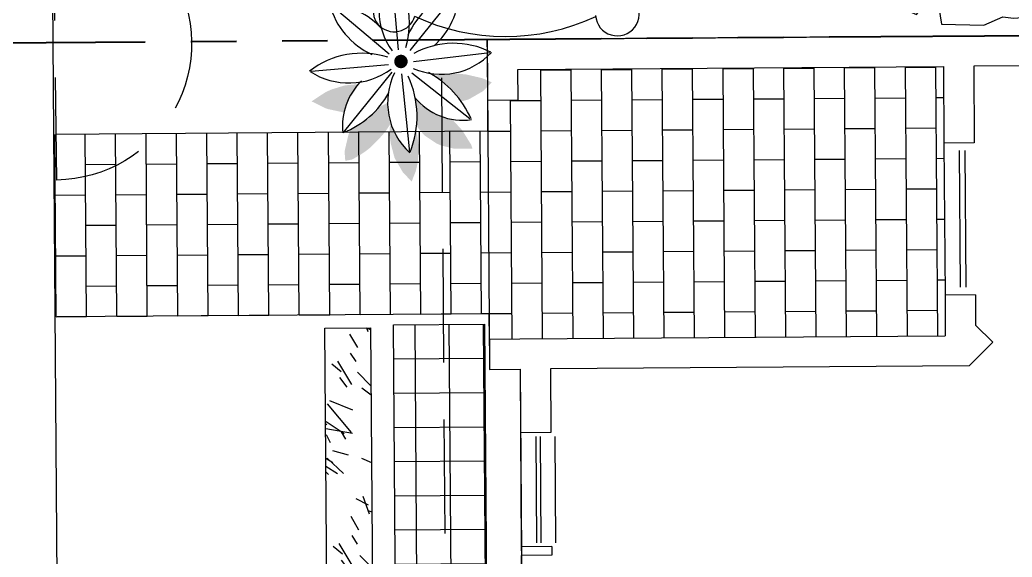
# Model space of a CAD drawing. Header units: feet. Extents: x 919634 to 928945, y 707022 to 708026.
# Drawn here: x 920625.09 to 920646.86, y 707433.3 to 707445.08 of the extents above; entities that cross this region are included whole.
import ezdxf

# ---------------------------------------------------------------- set-up
doc = ezdxf.new("R2010")
doc.units = ezdxf.units.FT
doc.header["$LTSCALE"] = 20
doc.header["$MEASUREMENT"] = 0
for name, pattern in [('HIDDEN2', [0.1875, 0.125, -0.0625]), ('Site Plan$0$HIDDEN2', [0.1875, 0.125, -0.0625]), ('Site Plan$0$PHANTOM2', [1.25, 0.625, -0.125, 0.125, -0.125, 0.125, -0.125])]:
    doc.linetypes.add(name, pattern=pattern)
for name, color, linetype in [('-u-site-utility clear zone', 252, 'HIDDEN2'), ('-u-site-xref', 7, 'Continuous'), ('LK-TREE-050M', 2, 'Continuous'), ('LK-TREE-TRNK', 32, 'Continuous'), ('LP-ANNO-LABL-SHRB', 2, 'Continuous'), ('LP-TREE', 15, 'Continuous'), ('Site Plan$0$-u-site-bldg_interior', 252, 'Continuous'), ('Site Plan$0$SP-BLDG-ROOF ABOVE', 4, 'Site Plan$0$HIDDEN2'), ('Site Plan$0$SP-LOT PAVERS', 254, 'Continuous'), ('x-Villa6-LP Block$0$L-002', 253, 'Continuous'), ('x-Villa6-LP Block$0$LK-SHRB-013M', 253, 'Continuous'), ('x-Villa6-LP Block$0$LK-SHRB-025M', 253, 'Continuous'), ('x-Villa6-LP Block$0$LK-SHRB-035M', 253, 'Continuous'), ('x-Villa6-LP Block$0$LK-SHRB-TRNK', 253, 'Continuous'), ('x-Villa6-LP Block$0$LP-PATT-SHAR', 253, 'Continuous'), ('x-Villa6-LP Block$0$LP-SHAR-BRDR-CONT', 253, 'Continuous'), ('x-Villa6-LP Block$0$LP-SHRB', 253, 'Continuous')]:
    doc.layers.add(name, color=color, linetype=linetype)
for name, color, linetype, lineweight in [('Site Plan$0$SP-LOT LINES', 252, 'Site Plan$0$PHANTOM2', 40), ('Site Plan$0$SP-SIDEWALK', 2, 'Continuous', 25), ('SP-BUILDING-FOOTPRINT', 1, 'Continuous', 25)]:
    doc.layers.add(name, color=color, linetype=linetype, lineweight=lineweight)
doc.layers.add('x-Villa6-LP Block$0$LK-SHRB-SHAD', color=253, linetype='Continuous', plot=False)
doc.layers.get('-u-site-xref').off()

# ---------------------------------------------------------------- blocks, each defined once
blk = doc.blocks.new('Site Plan')
at = {"layer": 'Site Plan$0$SP-LOT PAVERS'}
h = blk.add_hatch(dxfattribs=at)
h.set_pattern_fill('AR-B816', color=256, scale=0.0833333333333333, angle=-89.58549052181249)
h.set_pattern_definition([(270.4145094781874, (920625.8588931684, 707442.5710796206), (0.6666492204798993, 0.004822994711523405), []), (0.4145094781875018, (920625.8588931684, 707442.5710796206), (0.6618262257683755, 0.6714722151914221), [0.6666666666666664, -0.6666666666666664])])
h.paths.add_polyline_path([(920635.3875905932, 707438.6377405284), (920635.3916119996, 707438.0818893267), (920645.3913191445, 707438.154234009), (920645.3485932038, 707444.0599454475), (920636.0155351209, 707443.9924457115), (920636.0203581149, 707443.3257964904), (920635.3537088948, 707443.3209734963), (920635.3586526243, 707442.6376359555), (920625.8588931684, 707442.5710796209), (920625.8878311375, 707438.5711841934)])
at = {"layer": 'Site Plan$0$-u-site-bldg_interior'}
for p, q in [((920635.3440629202, 707444.6542698762, -2.694758769392709e-07), (920678.8429250347, 707444.9689702846, -2.694758769392709e-07)), ((920635.3464744027, 707444.3209473268, -2.694758769392709e-07), (920635.3440629172, 707444.6542702954, -2.694758769392709e-07)), ((920635.3537088948, 707443.3209734961, -2.694758769392709e-07), (920635.3464744027, 707444.3209473268, -2.694758769392709e-07)), ((920678.1810987941, 707444.2975001135, -2.694758769392709e-07), (920646.0152422662, 707444.0647903148, -2.694758769392709e-07)), ((920636.0155351205, 707443.9924457114, -2.694758769392709e-07), (920638.0988139345, 707444.0075175698, -2.694758769392709e-07)), ((920636.0203581152, 707443.3257964908, -2.694758769392709e-07), (920636.0155351205, 707443.9924457114, -2.694758769392709e-07)), ((920638.0988139345, 707444.0075175698, -2.694758769392709e-07), (920645.3485932038, 707444.0599454477, -2.694758769392709e-07)), ((920645.3485982921, 707444.0599454846, -2.694758769392709e-07), (920645.360743876, 707442.3804420361, -2.694758769392709e-07)), ((920646.0152422623, 707444.0647903146, -2.694758769392709e-07), (920646.0273930965, 707442.3852650308, -2.694758769392709e-07)), ((920635.3537088948, 707443.3209734961, -2.694758769392709e-07), (920636.0203581152, 707443.3257964908, -2.694758769392709e-07)), ((920646.0273930965, 707442.3852650308, -2.694758769392709e-07), (920645.360743876, 707442.3804420361, -2.694758769392709e-07)), ((920645.360743876, 707442.3804420361, -2.694758769392709e-07), (920645.3848588495, 707439.0471959338, -2.694758769392709e-07)), ((920645.6952742349, 707442.2161912284, -2.694758769392709e-07), (920645.7169777111, 707439.2162697362, -2.694758769392709e-07)), ((920645.8202709637, 707442.2170955399, -2.694758769392709e-07), (920645.8419744399, 707439.2171740477, -2.694758769392709e-07)), ((920646.0515080701, 707439.0520189283, -2.694758769392709e-07), (920645.3848588495, 707439.0471959338, -2.694758769392709e-07)), ((920645.3848588495, 707439.0471959338, -2.694758769392709e-07), (920645.3913191445, 707438.1542340087, -2.694758769392709e-07)), ((920646.0515080701, 707439.0520189283, -2.694758769392709e-07), (920646.0563245532, 707438.386269758, -2.694758769392709e-07)), ((920646.0563245532, 707438.386269758, -2.694758769392709e-07), (920646.4330910469, 707438.0149156782, -2.694758769392709e-07)), ((920635.3916119995, 707438.0818893268, -2.694758769392709e-07), (920636.05826122, 707438.0867123215, -2.694758769392709e-07)), ((920635.3916119995, 707438.0818893268, -2.694758769392709e-07), (920635.3964349943, 707437.4152401031, -2.694758769392709e-07)), ((920636.0582612201, 707438.0867123082, -2.694758769392709e-07), (920645.3913191445, 707438.1542340087, -2.694758769392709e-07)), ((920645.9170499581, 707437.4913533903, -2.694758769392709e-07), (920646.4330910469, 707438.0149156782, -2.694758769392709e-07)), ((920635.3964349943, 707437.4152401031, -2.694758769392709e-07), (920636.0630842147, 707437.4200630978, -2.694758769392709e-07)), ((920636.0630842147, 707437.4200630978, -2.694758769392709e-07), (920636.0731870561, 707436.0236171697, -2.694758769392709e-07)), ((920645.9170499581, 707437.4913533903, -2.694758769392709e-07), (920636.7297334564, 707437.4248860825, -2.694758769392709e-07)), ((920636.7297334564, 707437.4248860825, -2.694758769392709e-07), (920636.7398362765, 707436.0284401644, -2.694758769392709e-07)), ((920636.7398362765, 707436.0284401644, -2.694758769392709e-07), (920636.0731870561, 707436.0236171697, -2.694758769392709e-07)), ((920636.0731870561, 707436.0236171697, -2.694758769392709e-07), (920636.0912732863, 707433.5236825929, -2.694758769392709e-07)), ((920636.4106789809, 707435.9427233019, -2.694758769392709e-07), (920636.4275594624, 707433.6094510304, -2.694758769392709e-07)), ((920636.5032552087, 707435.9433930615, -2.694758769392709e-07), (920636.5201356902, 707433.61012079, -2.694758769392709e-07)), ((920636.8237703034, 707435.945711886, -2.694758769392709e-07), (920636.8406507849, 707433.6124396145, -2.694758769392709e-07)), ((920636.7579224777, 707433.5285055874, -2.694758769392709e-07), (920636.0912732863, 707433.5236825929, -2.694758769392709e-07)), ((920636.0912732863, 707433.5236825929, -2.694758769392709e-07), (920636.0926297535, 707433.3361874996, -2.694758769392709e-07)), ((920636.7579224777, 707433.5285055874, -2.694758769392709e-07), (920636.7592789449, 707433.341010494, -2.694758769392709e-07)), ((920636.7592789449, 707433.341010494, -2.694758769392709e-07), (920636.0926297535, 707433.3361874996, -2.694758769392709e-07)), ((920636.1107159837, 707430.8362529228, -2.694758769392709e-07), (920636.0926297535, 707433.3361874996, -2.694758769392709e-07))]:
    blk.add_line(p, q, dxfattribs=at)
at = {"layer": 'Site Plan$0$SP-BLDG-ROOF ABOVE'}
for p, q in [((920634.3421949538, 707444.6470222486, -2.694758769392709e-07), (920635.3421687887, 707444.6542561728, -2.694758769392709e-07)), ((920634.4748272976, 707426.3141701784, -2.694758769392709e-07), (920634.3421949538, 707444.6470222486, -2.694758769392709e-07))]:
    blk.add_line(p, q, dxfattribs=at)
at = {"layer": 'Site Plan$0$SP-LOT LINES', "ltscale": 0.4}
blk.add_line((920602.8441244955, 707444.4191431763, 3.660344581578054e-07), (920692.8425643326, 707445.0702532144, 7.742324584120819e-07), dxfattribs=at)
at = {"layer": 'Site Plan$0$SP-SIDEWALK'}
for p, q in [((920626.7983530572, 707313.4237357466), (920625.7939431713, 707448.1500423162)), ((920635.3586526233, 707442.6376360831, -2.694758769392709e-07), (920635.3537088948, 707443.3209734961, -2.694758769392709e-07)), ((920635.3591097374, 707442.6376391583, -2.694758769392709e-07), (920625.8832885444, 707442.5712503504, -2.694758769392709e-07)), ((920635.3871334796, 707438.6377373259, -2.694758769392709e-07), (920625.911312286, 707438.571348518, -2.694758769392709e-07)), ((920635.3916119995, 707438.0818893268, -2.694758769392709e-07), (920635.3875905924, 707438.637740633, -2.694758769392709e-07))]:
    blk.add_line(p, q, dxfattribs=at)
blk = doc.blocks.new('x-Villa6-LP Block$0$SHRUB-TROP-045')
at = {"layer": 'x-Villa6-LP Block$0$LK-SHRB-SHAD'}
h = blk.add_hatch(color=256, dxfattribs=at)
h.paths.add_polyline_path([(0.1215167453093784, 0.5043569362082501), (0.1203003878797375, 0.5056175867822681), (0.09665566838219775, 0.4529033299489846), (0.07482977683545755, 0.3620166802364615), (0.06790325681754439, 0.289331893911708, -0.03911058449450702), (0.07307008214392852, 0.2296074002583559, 0.02457280706967432), (0.08219380524876385, 0.185146694886452, -0.04738378601124061), (0.1475058920860306, 0.266891483077643), (0.147866450044134, 0.2673519195175267)])
h.paths.add_polyline_path([(0.169408654825574, 0.454721062943257), (0.1215167453093784, 0.504356936208243), (0.147866450044134, 0.2673519195175302), (0.1494015802639552, 0.2693122975296696), (0.1551119177809284, 0.2746016286515598, -0.01763492411321065), (0.1837357045316566, 0.301115067767352), (0.2239733946581168, 0.3383861513112016), (0.2167363405818179, 0.367317010207632, 0.008915204495963938), (0.2118357350416034, 0.3800942290321565)])
h.paths.add_polyline_path([(0.487702975998161, 0.3903080836046975), (0.487702975998161, 0.394735874132973), (0.4658770734857711, 0.3874649421559688), (0.3858487862049174, 0.3383861513111981), (0.3276464014364819, 0.2856718944779288), (0.3203711005990186, 0.256588166569923), (0.3135346643655907, 0.2391967668745067, -0.06161275381162902), (0.2783707526661914, 0.1629525964922394), (0.2676251887172612, 0.1420709879321258), (0.2481576962204741, 0.1215343010017058, -0.02671850814648192), (0.2230315264653342, 0.09502815070492332), (0.2077814663285551, 0.07894052613023561, -0.01703608183544385), (0.2436792109799626, 0.084164228700363)])
h.paths.add_polyline_path([(0.487702975998161, 0.2911250934606748), (0.487702975998161, 0.3903080836046975), (0.2436792109799626, 0.084164228700363, -0.04874061055287343), (0.3472404282249357, 0.08551359662647329), (0.3549287768355782, 0.0857212651103545), (0.3712981954956405, 0.09299219708735862), (0.4061783365263807, 0.1215133686049796, 0.01122327890789776), (0.4163136541991719, 0.133042258455415), (0.4548014990487843, 0.1894572167182211, 0.02485514037877812), (0.4695499201874185, 0.2200683205129472)], flags=17)
h.paths.add_polyline_path([(0.6134260903216386, 0.07727006057882235, 0.02806268194683576), (0.5551192936893017, 0.09021108450845716), (0.4767900192591412, 0.09662766307585713), (0.3752902992444689, 0.08239063724041884, -0.04876374819254942), (0.4760652145592701, 0.05828044806780497), (0.5149853404316076, 0.04936660522533387), (0.5036778280655199, 0.03968026848709982, -0.0003316592131866384), (0.5033291935448574, 0.03931947804622737), (0.6687318177812784, 0.05516104897568042)])
h.paths.add_polyline_path([(0.6695854421066088, 0.05481980420809052), (0.6687318177812784, 0.05516104897568042), (0.5033291935448574, 0.03931947804622737, -0.04713572461330539), (0.449266818973598, -0.006929749637887284), (0.4385947090523246, -0.01607178256768194), (0.4227832608894886, -0.02397276186219344, -0.03339106025449748), (0.3776489759552533, -0.04652636018319001), (0.3731170234464116, -0.0487909764642005), (0.3694155885737445, -0.04986180128573992, -0.01840195520888438), (0.3431471224392908, -0.05904649493855274, -0.003729895715891502), (0.3496757914919613, -0.0629544126426076, 0.03774485202328312), (0.4066114084745465, -0.06599545446243127), (0.458601772648322, -0.05969737442969958), (0.5368112429440117, -0.03970231149294889), (0.6168395192592016, 0.005741013363316227)])
h.paths.add_polyline_path([(0.4752278002650314, -0.1708355280926526), (0.4276817632789545, -0.1233180292284288), (0.3984542914724898, -0.09668544753491304, 0.0290957953148948), (0.3496757914919613, -0.0629544126426076, -0.00877288542749939), (0.3365476293127472, -0.06101913044372864, -0.04622488633375078), (0.2680127279270152, -0.07412606936235377), (0.549527330050779, -0.3050129754724722), (0.5439849952152827, -0.2773179172706115, 0.06237489288077321)])
h.paths.add_polyline_path([(0.2680127279270152, -0.07412606936235377, -0.02604137665471236), (0.2286846779986433, -0.07587764057170787, -0.03077215018051943), (0.2509343324112194, -0.1190119937563736), (0.2621687158305974, -0.1269534952169842), (0.2906960867436652, -0.1604949630337025, -0.00946911951601116), (0.3036019609618421, -0.1748657612840212), (0.3294652293872531, -0.2032982809755062), (0.3405635175491568, -0.2231707782067112, -0.03350516339593127), (0.3748712190113679, -0.2821989651412089), (0.4076746887173215, -0.2960026636822981), (0.4974884404941804, -0.3175450265193902, 0.001550993005146463), (0.4997085410075215, -0.3177401517850953), (0.5513618336533028, -0.3141799936248084), (0.549527330050779, -0.3050129754724615)])
h.paths.add_polyline_path([(0.281812054640767, -0.3194512875802751, -0.01558616395823627), (0.2601744932790808, -0.3136926936371331), (0.2530745870423488, -0.3123622606305467), (0.2478684001974898, -0.3097607295966363, -0.101848136993207), (0.1229119572716257, -0.2365062753097469), (0.1257568607664155, -0.2578302708029518), (0.1312133336531218, -0.3141799936248084), (0.151449313666248, -0.3829410163782221, 0.02278777222029971), (0.1690117303997312, -0.423126655075837), (0.2185169217714247, -0.4995887590383781), (0.2566795465100853, -0.4233093183234224, 0.009030372847727874), (0.2616864238129892, -0.4099622412926642)])
at = {"layer": 'x-Villa6-LP Block$0$LK-SHRB-013M'}
for p, q in [((-0.04521264860298402, 0.4947111888167655), (0.002076790392081307, 0.06936166816209877)), ((0.3221899285497898, 0.3820117431732193), (0.0657356590128586, 0.06027300319084361)), ((-0.3871516892731108, 0.3165733553801964), (-0.06158206726306048, 0.04936660522534098)), ((0.5058912226090087, 0.04573113923683891), (0.0693733039487654, 0.003923280369072302)), ((-0.5017376418248602, -0.05060870945844798), (-0.06521972316460278, -0.01425404957343446)), ((0.3931240980080446, -0.3232686585960565), (0.05846035817538109, -0.04879097646419694)), ((-0.3198551757164125, -0.3905247793833304), (-0.04339382065221287, -0.06515057341245623)), ((0.04936622938714663, -0.5014064920326256), (0.01662739206700792, -0.06878603940095473))]:
    blk.add_line(p, q, dxfattribs=at)
at = {"layer": 'x-Villa6-LP Block$0$LK-SHRB-025M'}
for centre, radius, start, end in [((0.5451724324242804, -0.1177981326447899), 0.5532854396685946, 113.6603929013798, 150.8006240538955), ((-0.01224134544075639, 0.3432141848778336), 0.3419789932341151, 308.2709197530111, 7.916879420484095), ((-0.3815419807453679, -0.06187560180722684), 0.3841396636401886, 39.34465986368666, 91.45496107800469), ((0.04210874704877199, 0.4504920083477231), 0.4516916652489914, 196.9518974586183, 245.6194607626367), ((0.1065289794307773, -0.4235060134442534), 0.4305509138050944, 131.8394178315768, 176.2882863749757), ((-0.08222916647268619, -0.5083856674715861), 0.5100011634504026, 21.18159697401638, 59.73613060439472), ((-0.4263544192464508, 0.01700031444270067), 0.4248807598735617, 284.5280451219058, 335.1219479017915), ((0.3633379174516875, 0.03040730845384232), 0.3592318242110866, 224.4220481959246, 275.0012963446909)]:
    blk.add_arc(centre, radius, start, end, dxfattribs=at)
at = {"layer": 'x-Villa6-LP Block$0$LK-SHRB-035M'}
for centre, radius, start, end in [((0.3629830984669695, 0.2903436567445006), 0.4620411458082892, 152.7959366365129, 208.2317824799104), ((-0.3106961840859412, 0.2264931394360303), 0.3837789021252797, 335.6581287532791, 46.50173489216453), ((0.3023645459118427, -0.4450846519260807), 0.5324925785214418, 67.5269908588721, 114.3920613212142), ((-0.2174175365653213, -0.4195929794682272), 0.4681452261535458, 72.61073509454098, 128.0352027105521), ((0.2315448354218574, 0.3022955898139337), 0.3781840460421287, 243.3987376485649, 317.242999875376), ((-0.2828635325053028, 0.2693300553339064), 0.3894860243163909, 235.6643069879837, 305.1074770159431), ((-0.2770041960257856, -0.2878356535625635), 0.394680609157847, 326.2885753531619, 36.14852901844077), ((0.4341578652229146, -0.2202609093254111), 0.4813819832427439, 162.1670396703205, 217.0353751854606)]:
    blk.add_arc(centre, radius, start, end, dxfattribs=at)
at = {"layer": 'x-Villa6-LP Block$0$LK-SHRB-TRNK', "const_width": 0.0375}
blk.add_lwpolyline([(-0.01874999999999716, -7.105427357601002e-15, 1), (0.01874999999999716, -7.105427357601002e-15, 1)], format="xyb", close=True, dxfattribs=at)
blk = doc.blocks.new('x-Villa6-LP Block', base_point=(60.56777102686465, 154.948772139498, 6.35512269888012e-07))
at = {"layer": 'x-Villa6-LP Block$0$LP-PATT-SHAR'}
h = blk.add_hatch(dxfattribs=at)
h.set_pattern_fill('ANSI37', color=256, scale=6, angle=45)
h.set_pattern_definition([(90, (66.81860339548439, 162.3670482701855), (-0.7500000000000001, -8.673617379884035e-19), []), (180, (66.81860339548439, 162.3670482701855), (-5.464378949326942e-17, -0.75), [])])
h.paths.add_polyline_path([(66.81860339536797, 162.3678366929526), (66.8207992251264, 164.3678366929526), (82.18420799670275, 164.3670482701855), (82.18420799670275, 162.3670482701855)])
h = blk.add_hatch(dxfattribs=at)
h.set_pattern_fill('LAFX-C235-MULCH', color=256, scale=4, pattern_type=2)
h.set_pattern_definition([(4.23639479906, (922375.614484788, 708259.5411276674), (-55.99999999996308, -3.999999999998226), [0.196788, -108.099101158]), (11.88865803960001, (922378.0421647881, 708261.5690476677), (-19.99999999998795, -3.999999999987125), [0.2822600000000001, -77.38369009040001]), (18.75865034779998, (922374.451488788, 708261.0893276675), (-12.00135249324568, -3.99594023142041), [0.40684, -210.8370881116]), (26.56505117709998, (922374.625936788, 708259.9118076673), (3.99999999999884, 4.000000000001912), [0.195036, -8.74923497568]), (29.29136217100001, (922374.545964788, 708260.5369676674), (-99.99999999996487, -56.00000000001631), [0.34172, -187.7008469828]), (30.57922687249996, (922378.194804788, 708262.3541676673), (-67.99999999995879, -39.99999999999294), [0.18574, -102.0297179592]), (30.96375653209998, (922377.3080447881, 708260.3043276673), (-7.999999999990194, -3.99999999999663), [0.5933599999999999, -22.7304477954]), (31.6075022462, (922378.049444788, 708261.1547276675), (-20.00000000002493, -11.9999999999917), [0.2219, -60.8354494424]), (33.69006752600001, (922376.6175247881, 708258.5743876674), (-7.999999999996396, -3.999999999999507), [0.262072, -14.16013209604]), (34.69515353119998, (922377.039124788, 708262.1578076674), (-11.99999999999839, -7.999999999988334), [0.3447799999999999, -62.90077335639998]), (35.18874313199998, (922376.050564788, 708258.1746116673), (-107.9704025626283, -76.04204212472915), [0.69372, -214.6014234584]), (35.7538872544, (922377.7732447879, 708259.9190876674), (-28.00000000002642, -19.99999999999163), [0.44784, -122.7755438572]), (36.41637851989999, (922375.2946447879, 708259.7010076673), (-76.01414970793456, -55.98079174272708), [0.5509599999999999, -208.255153236]), (36.86989764579999, (922374.7640391879, 708261.7507676672), (-12.00000000000615, -7.999999999990781), [0.145372, -19.85462805224]), (37.1847064532, (922374.836724788, 708261.2201676675), (-15.99999999999958, -11.99999999998536), [0.26458, -145.3376168468]), (38.99099404249998, (922376.2686447881, 708260.4569676676), (-20.0000000000038, -15.99999999999983), [0.1963880000000001, -107.877662002]), (39.61068823999997, (922375.9270047881, 708261.5908476674), (-91.99999999997937, -75.99999999991098), [0.82084, -149.7514050452]), (40.50284838529998, (922377.6932847879, 708261.2710476675), (-135.9659065597899, -116.0399597267622), [0.45884, -215.1704678476]), (41.34777721970001, (922374.844004788, 708260.7041676674), (-31.99999999991817, -27.9999999999343), [0.24204, -132.9645501448]), (42.58049078329999, (922378.1294047879, 708258.6107276675), (-47.99999999992922, -43.99999999986755), [0.365244, -200.632269924]), (42.84703721089998, (922375.265564788, 708260.9294076673), (-107.9619766122515, -100.0410496043131), [0.68404, -222.9227381596]), (43.3634229584, (922376.1886847881, 708261.2855676677), (-68.00000000007915, -64.00000000011225), [0.359924, -98.67542319200001]), (43.95837332399998, (922376.472164788, 708261.0457276673), (-107.9999999998423, -103.9999999998839), [0.5654399999999999, -155.023745074]), (44.02897806889997, (922375.7234847881, 708261.7943676674), (-116.0000000001742, -112.0000000000871), [0.303284, -166.5978840112]), (44.11859600339999, (922374.567804788, 708258.4871676675), (-123.9413914751457, -120.0605325627017), [0.6684, -177.5451185268]), (45.9093804492, (922377.169964788, 708260.6459276677), (120.0000000000683, 124.0000000000745), [0.32384, -177.8895149972]), (46.19348942400001, (922377.7078047879, 708260.7985676675), (88.04075343188468, 91.96100116411901), [0.49352, -132.4726452916]), (46.4943335913, (922378.456484788, 708261.9179276676), (71.96612476155346, 76.03207801210894), [0.5912799999999998, -109.7536501416]), (47.29061004259997, (922378.1948047881, 708260.4496876675), (44.00000000004976, 47.99999999998923), [0.51436, -70.252845592]), (47.29061004259997, (922374.676804788, 708261.6561676675), (44.00000000004976, 47.99999999998923), [0.1286, -70.6386294368]), (47.81555668419998, (922375.614484788, 708260.7622476673), (76.0000000000326, 84.00000000000308), [0.3139000000000001, -172.4286839816]), (48.6913859865, (922376.959164788, 708258.5016996673), (27.99999999997342, 32.00000000002454), [0.63864, -175.0884164632]), (48.945186229, (922375.229244788, 708261.7870876676), (80.00000000014167, 92.00000000004077), [0.2988080000000001, -164.139629128]), (49.28915332879996, (922375.1565247881, 708258.6834076674), (23.98960873812288, 28.00890345213219), [0.41232, -189.6192475584]), (50.5275401517, (922374.7640391879, 708260.2316076678), (35.99999999987129, 43.9999999999118), [0.6402800000000002, -87.45056517160002]), (50.59933933650001, (922377.1190447881, 708259.8245676676), (35.999999999971, 43.99999999993226), [0.2633799999999999, -144.6779873448]), (51.66665989089997, (922378.4274047881, 708259.3230476674), (59.9999999999058, 75.99999999987719), [0.398448, -218.8730720772]), (52.12501634889999, (922376.464884788, 708260.2025676674), (12.00000000000035, 15.99999999999941), [0.165748, -45.44126748160001]), (52.5238204386, (922375.556324788, 708261.5763276672), (52.00000000003288, 67.99999999994802), [0.274768, -150.9336970072]), (52.74471054639998, (922375.8252447881, 708259.1631276676), (12.00571148050184, 15.99571479635884), [0.64836, -124.9541741904]), (52.853313302, (922377.678764788, 708259.1413276676), (11.99999999998811, 15.99999999999677), [0.300924, -165.3010089128]), (52.853313302, (922374.5677887881, 708259.0904476674), (11.99999999998811, 15.99999999999677), [0.6018399999999999, -165.0000854696]), (53.42696902149997, (922376.871924788, 708261.9324876677), (80.00000000000671, 108.0000000000848), [0.280572, -154.1215008996]), (55.0079798014, (922378.2166047881, 708259.8827276673), (8.000000000000007, 11.99999999998184), [0.2661719999999998, -48.56004884799998]), (55.58163552089999, (922376.9010047881, 708260.2534476676), (51.97263882129675, 76.0187135771123), [0.4758, -169.2769596504]), (55.88552705469999, (922377.046364788, 708261.0675276675), (7.999999999982266, 11.99999999999247), [0.54432, -149.2288414084]), (56.30993247399999, (922376.3704047881, 708258.9959676677), (3.999999999999508, 7.999999999996394), [0.7338, -13.68840068556]), (56.30993247399999, (922375.4545647879, 708259.3012476674), (3.999999999999508, 7.999999999996394), [0.28828, -14.13392479544]), (56.59217541029997, (922377.9694847881, 708262.0124476674), (108.0552685508548, 163.9635902827126), [0.40924, -210.3797519764]), (57.1442780496, (922374.400608788, 708259.5629276676), (36.02656141108064, 55.98291590184689), [0.41532, -147.1516050132]), (57.99461679189999, (922375.723484788, 708258.5525796675), (11.99999999999397, 19.99999999998042), [0.4114399999999999, -37.32449366455998]), (60.708637829, (922376.791964788, 708258.2036876675), (56.00000000001633, 99.99999999996488), [0.3417, -187.7008469828]), (62.81888891449999, (922376.130524788, 708260.1880076673), (4.000000000003782, 7.999999999999432), [0.302324, -166.0707500204]), (65.17945866449996, (922377.555164788, 708261.8743276676), (23.98016984858512, 52.00914779172929), [0.64068, -237.3845405396]), (66.25050550709999, (922375.9415647881, 708258.9014876672), (27.99999999999469, 63.99999999988719), [0.397056, -108.8549478608]), (68.1985905136, (922375.9996847879, 708260.5150876675), (4.000000000010463, 11.999999999997), [0.5479999999999999, -20.99266290064]), (68.45902408149998, (922376.450364788, 708261.5326876672), (51.99999999990813, 132.0000000000264), [0.296948, -163.116638836]), (69.1022345012, (922375.1420047879, 708259.3012476674), (31.96079913338266, 84.01492319077363), [0.42792, -145.1742755116]), (69.22774531799999, (922378.3474447881, 708259.1122476676), (11.99999999996874, 31.99999999999514), [0.225444, -123.83905563]), (70.34617594189996, (922376.901004788, 708259.2140076674), (4.000000000006307, 11.99999999998665), [0.6483199999999999, -58.81594217839999]), (70.97439396239997, (922377.5333647879, 708258.7197676672), (4.000000000009033, 12.00000000000449), [0.44592, -122.2569542368]), (71.56505117709997, (922375.4182047881, 708260.1734876673), (-1.536330090923244e-12, 4.000000000002049), [0.6205999999999995, -12.02850691587999]), (72.97947438849997, (922377.446164788, 708259.2939676674), (43.99999999994676, 144.0000000000047), [0.3724759999999998, -204.6055718795999]), (74.84593194969999, (922375.425484788, 708262.0124476677), (39.99999999994553, 147.9999999999274), [0.361464, -198.555606126]), (78.69006752600002, (922375.0402447879, 708258.1019276675), (-6.269464114527779e-13, 4.000000000000169), [0.593, -19.80307453568]), (79.91940201249999, (922378.1003247881, 708259.2285676672), (11.99999999994069, 67.99999999995808), [0.6644399999999998, -182.1578872004]), (93.06648550109996, (922376.486684788, 708259.7955276674), (3.963425912546002, -76.00191612744558), [0.4076399999999998, -147.8084333903999])])
h.paths.add_polyline_path([(82.18420799670275, 161.8670482703019), (82.18420799670275, 160.8670482701855), (66.87792154110502, 160.8678366928361), (66.88124602730386, 161.8678366929526)])
at = {"layer": 'x-Villa6-LP Block$0$L-002'}
blk.add_lwpolyline([(82.18420799670275, 161.8670482703019), (82.18420799670275, 160.8670482701855), (66.87792154110502, 160.8678366928361), (66.88124602730386, 161.8678366929526)], close=True, dxfattribs=at)
at = {"layer": 'x-Villa6-LP Block$0$LP-SHAR-BRDR-CONT'}
blk.add_lwpolyline([(66.81860339536797, 162.3678366929526), (66.8207992251264, 164.3678366929526), (82.18420799670275, 164.3670482701855), (82.18420799670275, 162.3670482701855)], close=True, dxfattribs=at)
at = {"layer": 'x-Villa6-LP Block$0$LP-SHRB', "xscale": 3.937710483667111, "yscale": 3.937710483667111, "zscale": 3.319641774876093}
blk.add_blockref('x-Villa6-LP Block$0$SHRUB-TROP-045', (61.04170745424926, 162.5778579328908, 1.418051854508205e-06), dxfattribs=at)
blk = doc.blocks.new('TREE-SIMP-025')
at = {"layer": 'LK-TREE-050M'}
blk.add_lwpolyline([(-0.02506661354846074, 0.4987056809809829), (-0.03163990929277816, 0.4614792071522871), (-0.04259540219996438, 0.4592894174217932), (-0.05793309227001942, 0.4943260950652828), (-0.1017550638987927, 0.4965158880231328), (-0.1105194582245304, 0.47899754758771), (-0.1543414298532753, 0.470238378983673), (-0.1872079085748624, 0.470238378983673), (-0.2156921901335238, 0.4417710769863703), (-0.2595141617622971, 0.4286323224666404), (-0.2595141617622971, 0.3979752275114876), (-0.279234048995221, 0.3826466800339077), (-0.3011450399927753, 0.3957854345536376), (-0.3449670116215202, 0.3826466800339077), (-0.3515403073658376, 0.3541793780366049), (-0.3865978846688449, 0.3322814549128381), (-0.395362278994611, 0.3103835285617222), (-0.3997444761574798, 0.2862958124801125), (-0.3778334903431073, 0.2665876790868396), (-0.3931711804131623, 0.2468795489209228), (-0.4391842506233559, 0.2534489245671097), (-0.4610952364377283, 0.205273492403883), (-0.4523308421119907, 0.1549082640554573), (-0.4742418279263632, 0.1308205479738476), (-0.493961715159287, 0.097973663288208), (-0.5114905038107906, 0.05198802085547527), (-0.5005350109036044, 0.0169513399846295), (-0.4632863350191769, 0.0169513399846295), (-0.4589041378562797, -0.01370575174316713), (-0.5005350109036044, -0.02027513061671726), (-0.509299405229342, -0.04655263965616996), (-0.4873884194149696, -0.1275749597323923), (-0.4698596307634659, -0.1341443386059353), (-0.4632863350191769, -0.1866993566848549), (-0.4479486449490935, -0.2129768657243076), (-0.426037659134721, -0.2808604312808072), (-0.395362278994611, -0.291809392842687), (-0.3624958002730239, -0.2677216767610773), (-0.3515403073658376, -0.291809392842687), (-0.3800245889245275, -0.3312256564018767), (-0.3581136031101551, -0.3684521302305725), (-0.3230560258071478, -0.3837806777081454), (-0.2901895470855891, -0.3815908847503025), (-0.279234048995221, -0.4122479797054552), (-0.2638963589251659, -0.4450948643911019), (-0.2025455986449174, -0.4582336189108318), (-0.1324304440389028, -0.4888907138659775), (-0.1236660497131652, -0.4779417523040976), (-0.112710556805979, -0.4385254887449079), (-0.09518176815447532, -0.4429050714332519), (-0.0886084724101579, -0.4910805068238275), (-0.08641737382870929, -0.5064090543014075), (-0.00753782489695709, -0.5085988472592575), (0.0275197524060502, -0.4932702997816776), (0.04723963963897404, -0.4954600927395276), (0.1370746814779125, -0.4888907138659775), (0.1567945687108647, -0.4626132048265248), (0.1940432445952922, -0.4582336189108318), (0.2269097233168793, -0.4516642432646378), (0.2444385119683545, -0.429766316913522), (0.2356741176426169, -0.3991092251857253), (0.2488207091312518, -0.3903500533543323), (0.2838782864342306, -0.414437769435942), (0.3189358637372379, -0.3991092251857253), (0.3539934410402452, -0.3596929583991795), (0.3693311311103002, -0.3268460737135328), (0.4153442013204938, -0.2830502242386572), (0.419726398483391, -0.2655318838032272), (0.4525928772049497, -0.2480135433678043), (0.4525928772049497, -0.2151666586821577), (0.4175352999019424, -0.1998381112045848), (0.4284907928091286, -0.173560602165125), (0.4832682573450597, -0.171370809207275), (0.4986059474151432, -0.1275749597323923), (0.4898415530893772, -0.07720973461132274), (0.5117525389037496, -0.05312201530235683), (0.5007970459965634, -0.02465471653240314), (0.4986059474151432, 0.01914113294247244), (0.4613572715306873, 0.02352071885817253), (0.4569750743678185, 0.04979822789763233), (0.4986059474151432, 0.06731656833304811), (0.4810771587636395, 0.1461490954514275), (0.4657394686935561, 0.2293612084854999), (0.4460195814606323, 0.2337407944011929), (0.4087709055761763, 0.2906753983958055), (0.3824777225989351, 0.3016243599576853), (0.3715222296917489, 0.341040623516875), (0.3561845396216938, 0.360748756910148), (0.3233180609001067, 0.341040623516875), (0.3101714694115003, 0.3563691709944479), (0.3211269623186865, 0.3892160589074507), (0.2992159765043141, 0.4133037749890676), (0.2553940048755408, 0.4330119051549772), (0.2203364275725619, 0.4352016981128273), (0.2028076389210582, 0.4570996244639431), (0.1611767658737335, 0.4833771335034029), (0.1326924843150437, 0.4373914910706773), (0.1173547942449886, 0.4505302455904072), (0.123928089989306, 0.4943260950652828), (0.07791501977911253, 0.4965158880231328), (0.04066634389465662, 0.4877567161917469), (0.003417668010229136, 0.4965158880231328)], close=True, dxfattribs=at)
at = {"layer": 'LK-TREE-TRNK', "const_width": 0.03749999999999999}
blk.add_lwpolyline([(-0.01875000000001137, -7.105427357601002e-15, 1), (0.01874999999998295, -7.105427357601002e-15, 1)], format="xyb", close=True, dxfattribs=at)
blk = doc.blocks.new('TREE-SIMP-021')
at = {"layer": 'LK-TREE-050M'}
for centre, radius, start, end in [((-0.04799390716075891, 0.5086389940592824), 0.04937740005396271, 12.3744434168969, 201.2618362351385), ((0.0511540410606699, 0.5160329129350814), 0.05101736742949643, 330.3524412592786, 176.4177406316339), ((-0.003777478401218559, 0.003136797043296724), 0.4952442819776592, 100.5015960879655, 151.0925035290089), ((-2.842170943040401e-14, -2.131628207280301e-14), 0.5, 28.85190988865747, 78.98973247718159), ((-0.4749689964509969, 0.2081133238393136), 0.05101736742949643, 42.43331910011396, 248.4177406316341), ((0.4689134968027702, 0.2028230113137681), 0.04937740005396271, 300.3744434168967, 129.2618362351378), ((-0.4985753626810379, 0.1115331750183941), 0.04937740005396271, 84.37444341689746, 273.2618362351384), ((0.5065839324883825, 0.1108125556681472), 0.05101736742949643, 258.3524412592795, 104.4177406316339), ((-2.842170943040401e-14, -2.131628207280301e-14), 0.5, 172.8519098886574, 222.9897324771822), ((-2.842170943040401e-14, -2.131628207280301e-14), 0.5, 316.8519098886569, 6.989732477181856), ((-0.3447010244698276, -0.3874118052906965), 0.05101736742949643, 114.3524412592789, 320.4177406316336), ((0.3377983859684264, -0.3832874793667926), 0.04937740005396271, 228.3744434168969, 57.2618362351381), ((-0.2601426129294566, -0.4397077010247585), 0.04937740005396271, 156.3744434168966, 345.2618362351382), ((0.2619320473717153, -0.4475469871519522), 0.05101736742949643, 183.8540007653813, 32.41774063163366), ((-2.842170943040401e-14, -2.131628207280301e-14), 0.5, 244.8519098886572, 294.9897324771821)]:
    blk.add_arc(centre, radius, start, end, dxfattribs=at)
at = {"layer": 'LK-TREE-TRNK', "const_width": 0.03749999999999999}
blk.add_lwpolyline([(-0.01875000000001137, -2.131628207280301e-14, 1), (0.01874999999998295, -2.131628207280301e-14, 1)], format="xyb", close=True, dxfattribs=at)
blk = doc.blocks.new('A$C2b7dc3a7')
at = {"layer": '-u-site-utility clear zone'}
blk.add_lwpolyline([(-3, 5.684341886080801e-14), (2.999990343749232, 0.007611662847921252)], dxfattribs=at)
blk.add_arc((0, 5.684341886080801e-14), 3, 179.8546277919402, 0.1453722080597722, dxfattribs=at)

msp = doc.modelspace()

# ---------------------------------------------------------------- block references
at = {"layer": '-u-site-xref'}
msp.add_blockref('Site Plan', (0, 0), dxfattribs=at)

# ---------------------------------------------------------------- next in the draw order: linework, layer by layer
at = {"layer": 'SP-BUILDING-FOOTPRINT', "elevation": 7.107160864510971e-07}
msp.add_lwpolyline([(920678.8386388429, 707444.9689392752), (920635.3420660201, 707444.6542554293), (920635.3964349943, 707437.4152401031), (920636.0630842147, 707437.4200630978), (920636.1433444803, 707426.3262413683), (920635.8933724044, 707426.3244586436), (920635.9765692654, 707414.8247316328), (920643.3096968645, 707414.8777844746), (920643.3591325602, 707408.0446299645), (920639.3592297676, 707408.015580441), (920639.5135204104, 707386.6890514044), (920634.9303117876, 707386.6558933501), (920634.9677729468, 707381.4778400287), (920634.6344316032, 707381.4754298236), (920634.6824948444, 707374.831980224), (920631.0160567152, 707374.7939318368), (920631.0654923909, 707367.9607800993), (920638.9819156652, 707368.018489831), (920638.9838556069, 707367.6824840385), (920641.6509565443, 707367.701779664), (920641.7312449762, 707356.604061857)], dxfattribs=at)

# ---------------------------------------------------------------- next in the draw order: block references
at = {"layer": '-u-site-xref', "rotation": 270.4271428698243}
msp.add_blockref('x-Villa6-LP Block', (920625.8189196587, 707444.5868987262), dxfattribs=at)
at = {"layer": 'LP-ANNO-LABL-SHRB', "xscale": -1, "rotation": 90.85428574067632}
msp.add_blockref('A$C2b7dc3a7', (920625.8605944043, 707444.5692778685, 1.82951882022411e-06), dxfattribs=at)
at = {"layer": 'LP-TREE'}
for name, p, xscale, yscale, zscale in [('TREE-SIMP-025', (920646.3281998583, 707450.9809102705, 1.318518284886515e-08), 11.82782621307909, 11.82782621307909, 13.88739792285958), ('TREE-SIMP-021', (920635.7431498953, 707449.4040387636), 9.371629607353729, 9.371629607353729, 9.371629607353729)]:
    msp.add_blockref(name, p, dxfattribs=dict(at, xscale=xscale, yscale=yscale, zscale=zscale))

doc.saveas('drawing.dxf')
